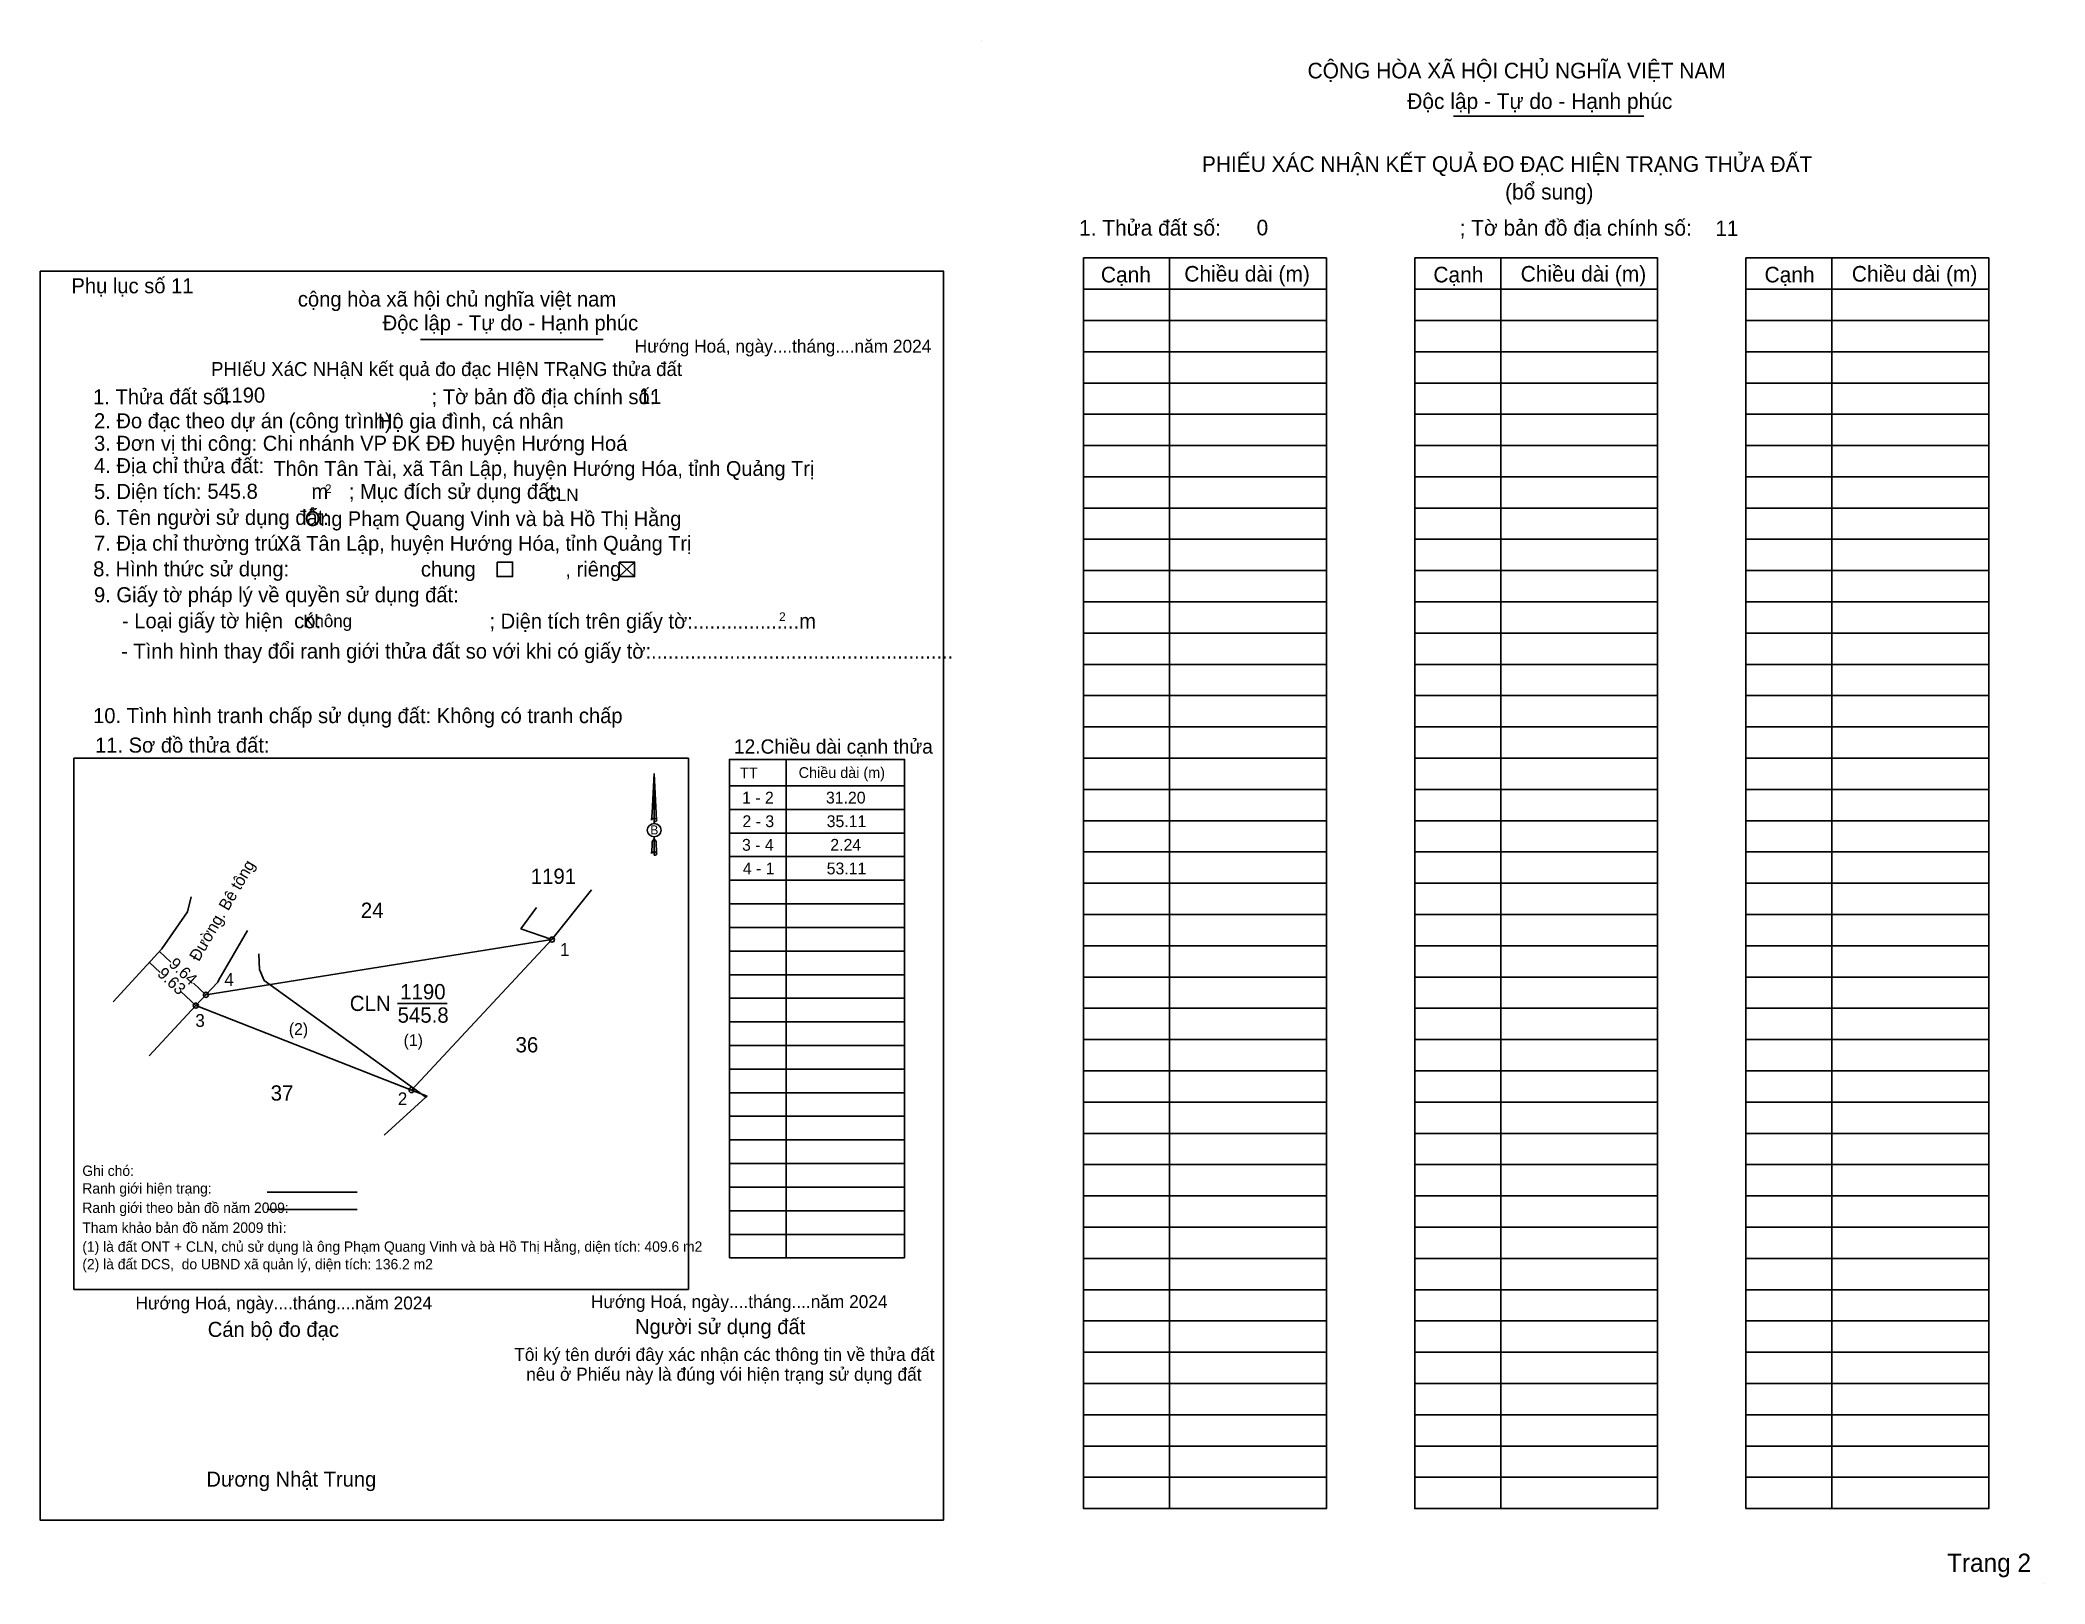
# Model space of a CAD drawing. Extents: x 547614 to 547918, y 1837769 to 1838003.
import ezdxf

# ---------------------------------------------------------------- set-up
doc = ezdxf.new("R2010")
doc.units = 0
for name, color, linetype in [('Level 1', 7, 'Continuous'), ('Level 10', 7, 'Continuous'), ('Level 11', 7, 'Continuous'), ('Level 12', 7, 'Continuous'), ('Level 13', 7, 'Continuous'), ('Level 23', 7, 'Continuous'), ('Level 27', 7, 'Continuous'), ('Level 29', 7, 'Continuous'), ('Level 3', 7, 'Continuous'), ('Level 36', 7, 'Continuous'), ('Level 40', 7, 'Continuous'), ('Level 52', 7, 'Continuous'), ('Level 53', 7, 'Continuous'), ('Level 6', 7, 'Continuous'), ('Level 9', 7, 'Continuous')]:
    doc.layers.add(name, color=color, linetype=linetype)

msp = doc.modelspace()

# ---------------------------------------------------------------- linework, layer by layer
at = {"layer": 'Level 1'}
for p, q in [((547757.11, 1838002.66), (547757.11, 1838002.66)), ((547828.62, 1837991.12), (547857.46, 1837991.12)), ((547785.57, 1837969.64), (547785.57, 1837780.01)), ((547835.77, 1837969.64), (547835.77, 1837780.01)), ((547885.96, 1837969.64), (547885.96, 1837780.01)), ((547772.53, 1837964.89), (547809.35, 1837964.89)), ((547822.73, 1837964.89), (547859.55, 1837964.89)), ((547872.93, 1837964.89), (547909.75, 1837964.89)), ((547772.53, 1837960.15), (547809.35, 1837960.15)), ((547822.73, 1837960.15), (547859.55, 1837960.15)), ((547872.93, 1837960.15), (547909.75, 1837960.15)), ((547772.53, 1837955.41), (547809.35, 1837955.41)), ((547822.73, 1837955.41), (547859.55, 1837955.41)), ((547872.93, 1837955.41), (547909.75, 1837955.41)), ((547772.53, 1837950.67), (547809.35, 1837950.67)), ((547822.73, 1837950.67), (547859.55, 1837950.67)), ((547872.93, 1837950.67), (547909.75, 1837950.67)), ((547772.53, 1837945.93), (547809.35, 1837945.93)), ((547822.73, 1837945.93), (547859.55, 1837945.93)), ((547872.93, 1837945.93), (547909.75, 1837945.93)), ((547772.53, 1837941.19), (547809.35, 1837941.19)), ((547822.73, 1837941.19), (547859.55, 1837941.19)), ((547872.93, 1837941.19), (547909.75, 1837941.19)), ((547772.53, 1837936.45), (547809.35, 1837936.45)), ((547822.73, 1837936.45), (547859.55, 1837936.45)), ((547872.93, 1837936.45), (547909.75, 1837936.45)), ((547772.53, 1837931.71), (547809.35, 1837931.71)), ((547822.73, 1837931.71), (547859.55, 1837931.71)), ((547872.93, 1837931.71), (547909.75, 1837931.71)), ((547772.53, 1837926.97), (547809.35, 1837926.97)), ((547822.73, 1837926.97), (547859.55, 1837926.97)), ((547872.93, 1837926.97), (547909.75, 1837926.97)), ((547772.53, 1837922.23), (547809.35, 1837922.23)), ((547822.73, 1837922.23), (547859.55, 1837922.23)), ((547872.93, 1837922.23), (547909.75, 1837922.23)), ((547772.53, 1837917.49), (547809.35, 1837917.49)), ((547822.73, 1837917.49), (547859.55, 1837917.49)), ((547872.93, 1837917.49), (547909.75, 1837917.49)), ((547772.53, 1837912.75), (547809.35, 1837912.75)), ((547822.73, 1837912.75), (547859.55, 1837912.75)), ((547872.93, 1837912.75), (547909.75, 1837912.75)), ((547772.53, 1837908.01), (547809.35, 1837908.01)), ((547822.73, 1837908.01), (547859.55, 1837908.01)), ((547872.93, 1837908.01), (547909.75, 1837908.01)), ((547772.53, 1837903.27), (547809.35, 1837903.27)), ((547822.73, 1837903.27), (547859.55, 1837903.27)), ((547872.93, 1837903.27), (547909.75, 1837903.27)), ((547772.53, 1837898.53), (547809.35, 1837898.53)), ((547822.73, 1837898.53), (547859.55, 1837898.53)), ((547872.93, 1837898.53), (547909.75, 1837898.53)), ((547727.44, 1837893.59), (547727.44, 1837818.01)), ((547772.53, 1837893.79), (547809.35, 1837893.79)), ((547822.73, 1837893.79), (547859.55, 1837893.79)), ((547872.93, 1837893.79), (547909.75, 1837893.79)), ((547718.86, 1837889.59), (547745.4, 1837889.59)), ((547772.53, 1837889.05), (547809.35, 1837889.05)), ((547822.73, 1837889.05), (547859.55, 1837889.05)), ((547872.93, 1837889.05), (547909.75, 1837889.05)), ((547718.86, 1837886.01), (547745.4, 1837886.01)), ((547772.53, 1837884.31), (547809.35, 1837884.31)), ((547822.73, 1837884.31), (547859.55, 1837884.31)), ((547872.93, 1837884.31), (547909.75, 1837884.31)), ((547718.86, 1837882.43), (547745.4, 1837882.43)), ((547718.86, 1837878.86), (547745.4, 1837878.86)), ((547772.53, 1837879.57), (547809.35, 1837879.57)), ((547822.73, 1837879.57), (547859.55, 1837879.57)), ((547872.93, 1837879.57), (547909.75, 1837879.57)), ((547718.86, 1837875.28), (547745.4, 1837875.28)), ((547772.53, 1837874.83), (547809.35, 1837874.83)), ((547822.73, 1837874.83), (547859.55, 1837874.83)), ((547872.93, 1837874.83), (547909.75, 1837874.83)), ((547718.86, 1837871.7), (547745.4, 1837871.7)), ((547718.86, 1837868.12), (547745.4, 1837868.12)), ((547772.53, 1837870.08), (547809.35, 1837870.08)), ((547822.73, 1837870.08), (547859.55, 1837870.08)), ((547872.93, 1837870.08), (547909.75, 1837870.08)), ((547718.86, 1837864.54), (547745.4, 1837864.54)), ((547772.53, 1837865.34), (547809.35, 1837865.34)), ((547822.73, 1837865.34), (547859.55, 1837865.34)), ((547872.93, 1837865.34), (547909.75, 1837865.34)), ((547718.86, 1837860.96), (547745.4, 1837860.96)), ((547772.53, 1837860.6), (547809.35, 1837860.6)), ((547822.73, 1837860.6), (547859.55, 1837860.6)), ((547872.93, 1837860.6), (547909.75, 1837860.6)), ((547718.86, 1837857.38), (547745.4, 1837857.38)), ((547772.53, 1837855.86), (547809.35, 1837855.86)), ((547822.73, 1837855.86), (547859.55, 1837855.86)), ((547872.93, 1837855.86), (547909.75, 1837855.86)), ((547718.86, 1837853.8), (547745.4, 1837853.8)), ((547718.86, 1837850.22), (547745.4, 1837850.22)), ((547772.53, 1837851.12), (547809.35, 1837851.12)), ((547822.73, 1837851.12), (547859.55, 1837851.12)), ((547872.93, 1837851.12), (547909.75, 1837851.12)), ((547718.86, 1837846.64), (547745.4, 1837846.64)), ((547772.53, 1837846.38), (547809.35, 1837846.38)), ((547822.73, 1837846.38), (547859.55, 1837846.38)), ((547872.93, 1837846.38), (547909.75, 1837846.38)), ((547718.86, 1837843.07), (547745.4, 1837843.07)), ((547772.53, 1837841.64), (547809.35, 1837841.64)), ((547822.73, 1837841.64), (547859.55, 1837841.64)), ((547872.93, 1837841.64), (547909.75, 1837841.64)), ((547718.86, 1837839.49), (547745.4, 1837839.49)), ((547718.86, 1837835.91), (547745.4, 1837835.91)), ((547772.53, 1837836.9), (547809.35, 1837836.9)), ((547822.73, 1837836.9), (547859.55, 1837836.9)), ((547872.93, 1837836.9), (547909.75, 1837836.9)), ((547718.86, 1837832.33), (547745.4, 1837832.33)), ((547772.53, 1837832.16), (547809.35, 1837832.16)), ((547822.73, 1837832.16), (547859.55, 1837832.16)), ((547872.93, 1837832.16), (547909.75, 1837832.16)), ((547718.86, 1837828.75), (547745.4, 1837828.75)), ((547718.86, 1837825.17), (547745.4, 1837825.17)), ((547772.53, 1837827.42), (547809.35, 1837827.42)), ((547822.73, 1837827.42), (547859.55, 1837827.42)), ((547872.93, 1837827.42), (547909.75, 1837827.42)), ((547772.53, 1837822.68), (547809.35, 1837822.68)), ((547822.73, 1837822.68), (547859.55, 1837822.68)), ((547872.93, 1837822.68), (547909.75, 1837822.68)), ((547718.86, 1837821.59), (547745.4, 1837821.59)), ((547718.86, 1837818.01), (547745.4, 1837818.01)), ((547772.53, 1837817.94), (547809.35, 1837817.94)), ((547822.73, 1837817.94), (547859.55, 1837817.94)), ((547872.93, 1837817.94), (547909.75, 1837817.94)), ((547772.53, 1837813.2), (547809.35, 1837813.2)), ((547822.73, 1837813.2), (547859.55, 1837813.2)), ((547872.93, 1837813.2), (547909.75, 1837813.2)), ((547772.53, 1837808.46), (547809.35, 1837808.46)), ((547822.73, 1837808.46), (547859.55, 1837808.46)), ((547872.93, 1837808.46), (547909.75, 1837808.46)), ((547772.53, 1837803.72), (547809.35, 1837803.72)), ((547822.73, 1837803.72), (547859.55, 1837803.72)), ((547872.93, 1837803.72), (547909.75, 1837803.72)), ((547772.53, 1837798.98), (547809.35, 1837798.98)), ((547822.73, 1837798.98), (547859.55, 1837798.98)), ((547872.93, 1837798.98), (547909.75, 1837798.98)), ((547772.53, 1837794.24), (547809.35, 1837794.24)), ((547822.73, 1837794.24), (547859.55, 1837794.24)), ((547872.93, 1837794.24), (547909.75, 1837794.24)), ((547772.53, 1837789.5), (547809.35, 1837789.5)), ((547822.73, 1837789.5), (547859.55, 1837789.5)), ((547872.93, 1837789.5), (547909.75, 1837789.5)), ((547772.53, 1837784.76), (547809.35, 1837784.76)), ((547772.53, 1837784.76), (547809.35, 1837784.76)), ((547822.73, 1837784.76), (547859.55, 1837784.76)), ((547822.73, 1837784.76), (547859.55, 1837784.76)), ((547872.93, 1837784.76), (547909.75, 1837784.76)), ((547872.93, 1837784.76), (547909.75, 1837784.76)), ((547918.24, 1837768.59), (547918.24, 1837768.59))]:
    msp.add_line(p, q, dxfattribs=at)
for points in [[(547772.53, 1837969.64), (547809.35, 1837969.64), (547809.35, 1837780.01), (547772.53, 1837780.01)], [(547822.73, 1837969.64), (547859.55, 1837969.64), (547859.55, 1837794.24), (547822.73, 1837794.24)], [(547822.73, 1837969.64), (547859.55, 1837969.64), (547859.55, 1837780.01), (547822.73, 1837780.01)], [(547872.93, 1837969.64), (547909.75, 1837969.64), (547909.75, 1837794.24), (547872.93, 1837794.24)], [(547872.93, 1837969.64), (547909.75, 1837969.64), (547909.75, 1837780.01), (547872.93, 1837780.01)]]:
    msp.add_lwpolyline(points, close=True, dxfattribs=at)
msp.add_lwpolyline([(547718.86, 1837818.01), (547718.86, 1837893.59), (547745.4, 1837893.59), (547745.4, 1837818.01)], dxfattribs=at)
at = {"layer": 'Level 10'}
for p, q in [((547702.13, 1837923.51), (547704.49, 1837921.32)), ((547704.49, 1837923.51), (547702.13, 1837921.32))]:
    msp.add_line(p, q, dxfattribs=at)
msp.add_lwpolyline([(547670.68, 1837843.47), (547637.98, 1837856.27), (547639.5, 1837857.91), (547691.95, 1837866.28)], close=True, dxfattribs=at)
at = {"layer": 'Level 11'}
for centre in [(547691.95, 1837866.28), (547637.98, 1837856.27), (547639.5, 1837857.91), (547670.68, 1837843.47), (547670.68, 1837843.47)]:
    msp.add_circle(centre, 0.385, dxfattribs=at)
at = {"layer": 'Level 12'}
for p, q in [((547687.23, 1837867.9), (547689.59, 1837871.13)), ((547632.45, 1837864.47), (547634.16, 1837862.88)), ((547630.93, 1837862.82), (547632.56, 1837861.31)), ((547635.74, 1837858.35), (547637.98, 1837856.27)), ((547637.61, 1837859.67), (547639.5, 1837857.91)), ((547672.85, 1837842.4), (547666.54, 1837836.61)), ((547673.03, 1837842.54), (547672.85, 1837842.4))]:
    msp.add_line(p, q, dxfattribs=at)
at = {"layer": 'Level 13'}
for p, q in [((547648.8, 1837827.98), (547662.42, 1837827.98)), ((547648.8, 1837825.36), (547662.42, 1837825.36))]:
    msp.add_line(p, q, dxfattribs=at)
msp.add_lwpolyline([(547614.37, 1837967.65), (547751.3, 1837967.65), (547751.3, 1837778.27), (547614.37, 1837778.27)], close=True, dxfattribs=at)
at = {"layer": 'Level 23'}
for p, q in [((547645.82, 1837867.65), (547641.48, 1837860.16)), ((547641.29, 1837859.83), (547639.5, 1837857.91)), ((547641.48, 1837860.16), (547641.29, 1837859.83)), ((547637.98, 1837856.27), (547630.89, 1837848.64)), ((547639.5, 1837857.91), (547637.98, 1837856.27))]:
    msp.add_line(p, q, dxfattribs=at)
msp.add_lwpolyline([(547625.46, 1837856.87), (547632.84, 1837864.9), (547636.72, 1837870.48), (547637.27, 1837872.74)], dxfattribs=at)
at = {"layer": 'Level 27'}
for p, q in [((547691.95, 1837866.28), (547697.97, 1837873.82)), ((547691.95, 1837866.28), (547687.23, 1837867.9)), ((547670.68, 1837843.47), (547673.03, 1837842.54))]:
    msp.add_line(p, q, dxfattribs=at)
at = {"layer": 'Level 29'}
msp.add_lwpolyline([(547647.53, 1837864.12), (547647.61, 1837861.75), (547648.35, 1837860.07), (547672.85, 1837842.4)], dxfattribs=at)
at = {"layer": 'Level 3'}
for p, q in [((547757.11, 1838002.66), (547757.11, 1838002.66)), ((547918.25, 1837768.59), (547918.25, 1837768.59))]:
    msp.add_line(p, q, dxfattribs=at)
at = {"layer": 'Level 40'}
for p, q in [((547707.46, 1837891.45), (547707.13, 1837885.51)), ((547707.46, 1837891.45), (547707.81, 1837884.41)), ((547707.46, 1837891.45), (547707.81, 1837884.41)), ((547707.46, 1837884.65), (547707.46, 1837891.45)), ((547707.46, 1837891.45), (547707.81, 1837884.41)), ((547707.13, 1837885.51), (547707.06, 1837884.41)), ((547707.46, 1837884.65), (547707.46, 1837884.39)), ((547707.46, 1837884.39), (547707.46, 1837884.19)), ((547707.46, 1837884.19), (547707.46, 1837883.92)), ((547707.46, 1837884.19), (547707.46, 1837883.92)), ((547707.46, 1837884.19), (547707.46, 1837883.92)), ((547707.81, 1837884.41), (547707.81, 1837884.41)), ((547707.13, 1837880.44), (547707.06, 1837879.33)), ((547707.15, 1837881.15), (547707.13, 1837880.44)), ((547707.46, 1837881.55), (547707.15, 1837881.15)), ((547707.46, 1837881.55), (547707.46, 1837881.86)), ((547707.46, 1837881.55), (547707.46, 1837881.86)), ((547707.46, 1837881.55), (547707.46, 1837881.86)), ((547707.46, 1837881.55), (547707.74, 1837881.15)), ((547707.46, 1837881.55), (547707.74, 1837881.15)), ((547707.46, 1837881.55), (547707.74, 1837881.15)), ((547707.46, 1837879.57), (547707.46, 1837881.55)), ((547707.74, 1837881.15), (547707.81, 1837879.33)), ((547707.74, 1837881.15), (547707.81, 1837879.33)), ((547707.74, 1837881.15), (547707.81, 1837879.33)), ((547707.46, 1837879.57), (547707.46, 1837879.28)), ((547707.46, 1837879.28), (547707.46, 1837879.09)), ((547707.81, 1837879.33), (547707.81, 1837879.33))]:
    msp.add_line(p, q, dxfattribs=at)
msp.add_ellipse((547707.46, 1837882.87), major_axis=(1.05, 0), ratio=0.952727, dxfattribs=at)
for centre, start_param, end_param in [((547707.46, 1837884.4), 1.570796, 3.074452), ((547707.46, 1837884.4), 0.067141, 1.570796), ((547707.46, 1837884.4), 4.712389, 6.283185), ((547707.46, 1837879.31), 2.491069, 3.074278), ((547707.46, 1837879.31), 1.570796, 2.491069), ((547707.46, 1837879.31), 0.067141, 1.570796), ((547707.46, 1837879.31), 4.712389, 6.283185)]:
    msp.add_ellipse(centre, major_axis=(0.384, 0), ratio=0.614131, start_param=start_param, end_param=end_param, dxfattribs=at)
at = {"layer": 'Level 53'}
for p, q in [((547614.37, 1837967.66), (547614.37, 1837967.66)), ((547672.04, 1837957.29), (547699.72, 1837957.29)), ((547619.49, 1837893.79), (547712.65, 1837893.79)), ((547619.49, 1837813.22), (547619.49, 1837893.79)), ((547712.65, 1837893.79), (547712.65, 1837813.22)), ((547712.65, 1837813.22), (547619.49, 1837813.22)), ((547751.29, 1837778.28), (547751.29, 1837778.28))]:
    msp.add_line(p, q, dxfattribs=at)
for points in [[(547683.63, 1837923.51), (547685.99, 1837923.51), (547685.99, 1837921.32), (547683.63, 1837921.32)], [(547702.13, 1837923.51), (547704.49, 1837923.51), (547704.49, 1837921.32), (547702.13, 1837921.32)]]:
    msp.add_lwpolyline(points, close=True, dxfattribs=at)
at = {"layer": 'Level 9'}
msp.add_line((547668.56, 1837856.61), (547676.06, 1837856.61), dxfattribs=at)

# ---------------------------------------------------------------- texts
at = {"layer": 'Level 1'}
for s, height, p in [('CỘNG HÒA XÃ HỘI CHỦ NGHĨA VIỆT NAM', 2.3703, (547806.49, 1837996.85)), ('Độc lập - Tự do - Hạnh phúc', 2.3703, (547821.6, 1837992.22)), ('PHIẾU XÁC NHẬN KẾT QUẢ ĐO ĐẠC HIỆN TRẠNG THỬA ĐẤT', 2.3703, (547790.47, 1837982.68)), ('(bổ sung)', 2.37, (547836.43, 1837978.49)), ('1. Thửa đất số:', 2.3703, (547771.85, 1837973.01)), ('; Tờ bản đồ địa chính số:', 2.3703, (547829.53, 1837973.01)), ('Cạnh', 2.37, (547775.16, 1837965.92)), ('Chiều dài (m)', 2.3703, (547787.81, 1837966.04)), ('Cạnh', 2.37, (547825.56, 1837965.92)), ('Chiều dài (m)', 2.3703, (547838.79, 1837966.04)), ('Cạnh', 2.37, (547875.76, 1837965.92)), ('Chiều dài (m)', 2.3703, (547888.99, 1837966.04)), ('TT', 1.63, (547720.47, 1837890.73)), ('Chiều dài (m)', 1.6298, (547729.35, 1837890.79)), ('Trang 2', 2.765, (547903.41, 1837770.42))]:
    msp.add_text(s, height=height, dxfattribs=at).set_placement(p)
at = {"layer": 'Level 12'}
for s, rotation, p in [('Đường. Bê tông', 59.917, (547638.42, 1837862.84)), ('9.63', 317.0937, (547632.01, 1837860.94)), ('9.64', 317.0937, (547633.75, 1837862.41))]:
    msp.add_text(s, height=1.79, rotation=rotation, dxfattribs=at).set_placement(p)
for s, p in [('(2)', (547652.07, 1837851.83)), ('(1)', (547669.47, 1837850.14))]:
    msp.add_text(s, height=1.79, dxfattribs=at).set_placement(p)
at = {"layer": 'Level 13'}
for s, p in [('1190', (547668.95, 1837857.23)), ('CLN', (547661.31, 1837855.46)), ('545.8', (547668.56, 1837853.68))]:
    msp.add_text(s, height=2.313, dxfattribs=at).set_placement(p)
at = {"layer": 'Level 36'}
for s, p in [('1191', (547688.74, 1837874.73)), ('24', (547662.98, 1837869.57)), ('36', (547686.44, 1837849.18)), ('37', (547649.32, 1837841.87))]:
    msp.add_text(s, height=2.313, dxfattribs=at).set_placement(p)
at = {"layer": 'Level 40'}
msp.add_text('B', height=1.37, dxfattribs=at).set_placement((547706.86, 1837882.22))
at = {"layer": 'Level 52'}
for s, p in [('1 - 2', (547720.78, 1837886.91)), ('31.20', (547733.49, 1837886.91)), ('2 - 3', (547720.83, 1837883.33)), ('35.11', (547733.6, 1837883.33)), ('3 - 4', (547720.77, 1837879.75)), ('2.24', (547734.15, 1837879.75)), ('4 - 1', (547720.89, 1837876.17)), ('53.11', (547733.6, 1837876.17))]:
    msp.add_text(s, height=1.793, dxfattribs=at).set_placement(p)
at = {"layer": 'Level 53'}
for s, height, p in [('Phụ lục số 11', 2.2829, (547619.12, 1837964.27)), ('cộng hòa xã hội chủ nghĩa việt nam', 2.2854, (547653.44, 1837962.26)), ('Độc lập - Tự do - Hạnh phúc', 2.2854, (547666.29, 1837958.65)), ('Hướng Hoá, ngày....tháng....năm 2024', 1.9583, (547704.5, 1837955.28)), ('PHIếU XáC NHậN kết quả đo đạc HIệN TRạNG thửa đất', 2.1158, (547640.28, 1837951.73)), ('1. Thửa đất số:', 2.2829, (547622.4, 1837947.44)), ('; Tờ bản đồ địa chính số:', 2.2829, (547673.71, 1837947.45)), ('2. Đo đạc theo dự án (công trình):', 2.2821, (547622.54, 1837943.8)), ('Hộ gia đình, cá nhân', 2.2821, (547665.58, 1837943.76)), ('3. Đơn vị thi công: Chi nhánh VP ĐK ĐĐ huyện Hướng Hoá', 2.2821, (547622.54, 1837940.39)), ('4. Địa chỉ thửa đất:', 2.2821, (547622.54, 1837937)), ('5. Diện tích:', 2.2821, (547622.54, 1837933.08)), ('m', 2.28, (547655.5, 1837933.08)), ('2', 1.31, (547657.56, 1837933.99)), ('; Mục đích sử dụng đất:', 2.2829, (547661.17, 1837933.08)), ('6. Tên người sử dụng đất:', 2.2821, (547622.54, 1837929.15)), ('7. Địa chỉ thường trú:', 2.2821, (547622.54, 1837925.25)), ('8. Hình thức sử dụng:', 2.2821, (547622.42, 1837921.35)), ('chung                , riêng', 2.2829, (547672.09, 1837921.32)), ('9. Giấy tờ pháp lý về quyền sử dụng đất:', 2.2821, (547622.54, 1837917.42)), ('     - Loại giấy tờ hiện  có:', 2.2829, (547622.54, 1837913.48)), ('     ; Diện tích trên giấy tờ:...................m', 2.2821, (547678.24, 1837913.44)), ('2', 1.31, (547726.4, 1837914.59)), ('     - Tình hình thay đổi ranh giới thửa đất so với khi có giấy tờ:......................................................', 2.28288, (547622.4, 1837908.88)), ('10. Tình hình tranh chấp sử dụng đất: Không có tranh chấp', 2.2821, (547622.4, 1837899.1)), ('11. Sơ đồ thửa đất:', 2.2821, (547622.7, 1837894.63)), ('12.Chiều dài cạnh thửa', 2.168, (547719.54, 1837894.47)), ('Ghi chó:', 1.571, (547620.77, 1837830.45)), ('Ranh giới hiện trạng:', 1.5713, (547620.77, 1837827.78)), ('Ranh giới theo bản đồ năm 2009:', 1.5713, (547620.77, 1837824.84)), ('Tham khảo bản đồ năm 2009 thì:', 1.5713, (547620.77, 1837821.82)), ('(1) là đất ONT + CLN, chủ sử dụng là ông Phạm Quang Vinh và bà Hồ Thị Hằng, diện tích: 409.6 m2', 1.5713, (547620.77, 1837818.95)), ('(2) là đất DCS,  do UBND xã quản lý, diện tích: 136.2 m2', 1.5713, (547620.77, 1837816.29)), ('Hướng Hoá, ngày....tháng....năm 2024', 1.9583, (547628.82, 1837810.2)), ('Hướng Hoá, ngày....tháng....năm 2024', 1.9583, (547697.86, 1837810.41)), ('Cán bộ đo đạc', 2.2855, (547639.78, 1837806.04)), ('Người sử dụng đất', 2.2854, (547704.55, 1837806.46)), ('Tôi ký tên dưới đây xác nhận các thông tin về thửa đất ', 1.9668, (547686.23, 1837802.4)), ('nêu ở Phiếu này là đúng vói hiện trạng sử dụng đất', 1.9668, (547688.05, 1837799.4)), ('Dương Nhật Trung', 2.2821, (547639.57, 1837783.34))]:
    msp.add_text(s, height=height, dxfattribs=at).set_placement(p)
at = {"layer": 'Level 6'}
for s, height, p in [('0', 2.36, (547798.76, 1837973.06)), ('11', 2.359, (547868.29, 1837972.95))]:
    msp.add_text(s, height=height, rotation=359.8394, dxfattribs=at).set_placement(p)
for s, height, p in [('1190', 2.282, (547641.69, 1837947.69)), ('11', 2.282, (547705.15, 1837947.49)), ('Thôn Tân Tài, xã Tân Lập, huyện Hướng Hóa, tỉnh Quảng Trị', 2.2511, (547649.75, 1837936.58)), ('545.8', 2.282, (547639.73, 1837933.11)), ('CLN', 1.913, (547690.87, 1837932.76)), ('Ông Phạm Quang Vinh và bà Hồ Thị Hằng', 2.2511, (547654.5, 1837928.97)), ('Xã Tân Lập, huyện Hướng Hóa, tỉnh Quảng Trị', 2.2511, (547650.2, 1837925.23)), ('Không', 1.913, (547654.26, 1837913.65))]:
    msp.add_text(s, height=height, dxfattribs=at).set_placement(p)
at = {"layer": 'Level 9'}
for s, p in [('1', (547693.16, 1837863.81)), ('4', (547642.3, 1837859.27)), ('3', (547637.9, 1837853.05)), ('2', (547668.59, 1837841.18))]:
    msp.add_text(s, height=1.93, dxfattribs=at).set_placement(p)

doc.saveas('drawing.dxf')
